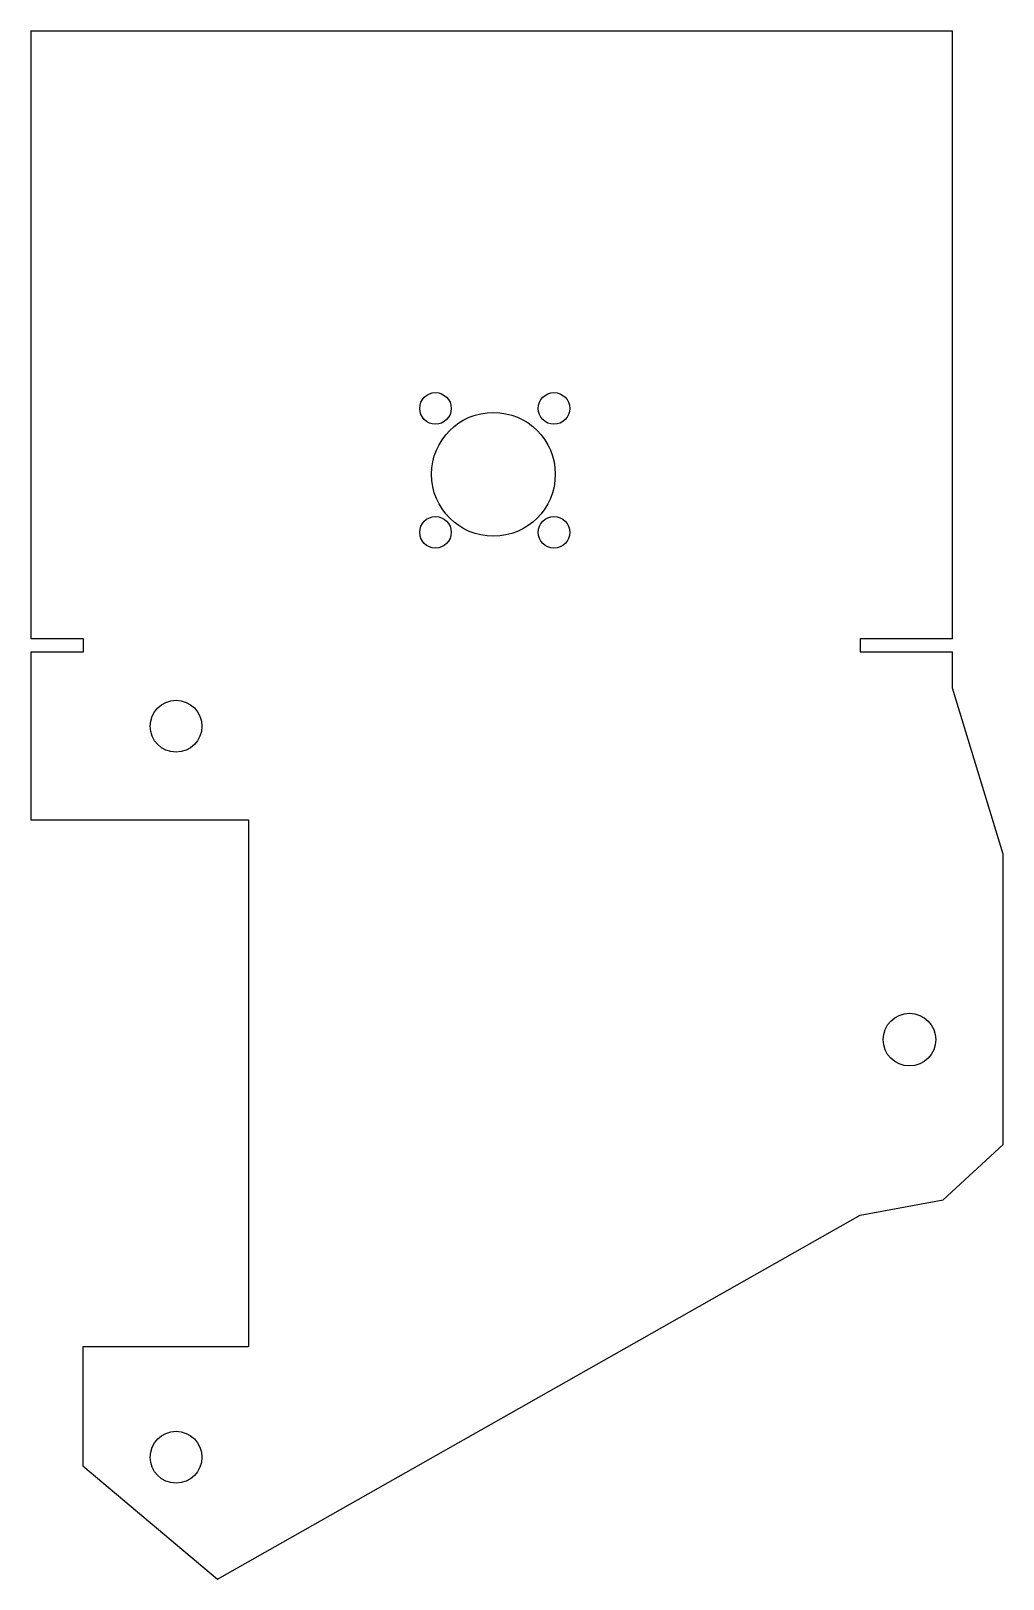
# Model space of a CAD drawing. Header units: inches. Extents: x 0 to 3.69, y -3.52 to 2.36.
import ezdxf

# ---------------------------------------------------------------- set-up
doc = ezdxf.new("R2010")
doc.units = ezdxf.units.IN
doc.header["$MEASUREMENT"] = 0

msp = doc.modelspace()

# ---------------------------------------------------------------- linework, layer by layer
at = {"color": 7, "linetype": 'Continuous', "lineweight": 25}
for p, q in [((0, 2.3581), (3.5, 2.3581)), ((0, 2.3581), (0, 0.05)), ((3.5, 0.05), (3.5, 2.3581)), ((0.2, 0.05), (0, 0.05)), ((0, 0), (0.2, 0)), ((0, 0), (0, -0.6378)), ((0.2, 0), (0.2, 0.05)), ((3.15, 0.05), (3.15, 0)), ((3.5, 0.05), (3.15, 0.05)), ((3.15, 0), (3.5, 0)), ((3.5, -0.1378), (3.5, 0)), ((3.6926, -0.7677), (3.5, -0.1378)), ((0, -0.6378), (0.8268, -0.6378)), ((0.8268, -0.6378), (0.8268, -2.6378)), ((3.6926, -1.8701), (3.6926, -0.7677)), ((3.4646, -2.0806), (3.6926, -1.8701)), ((3.1496, -2.139), (3.4646, -2.0806)), ((0.7087, -3.52), (3.1496, -2.139)), ((0.8268, -2.6378), (0.1969, -2.6378)), ((0.1969, -2.6378), (0.1969, -3.0906)), ((0.1969, -3.0906), (0.7087, -3.52))]:
    msp.add_line(p, q, dxfattribs=at)
for centre, radius in [((1.5367, 0.9247), 0.06), ((1.9867, 0.9247), 0.06), ((1.7567, 0.6747), 0.235), ((1.5367, 0.4547), 0.06), ((1.9867, 0.4547), 0.06), ((0.5512, -0.2819), 0.0984), ((3.3371, -1.4719), 0.1), ((0.5512, -3.0575), 0.0984)]:
    msp.add_circle(centre, radius, dxfattribs=at)

doc.saveas('drawing.dxf')
